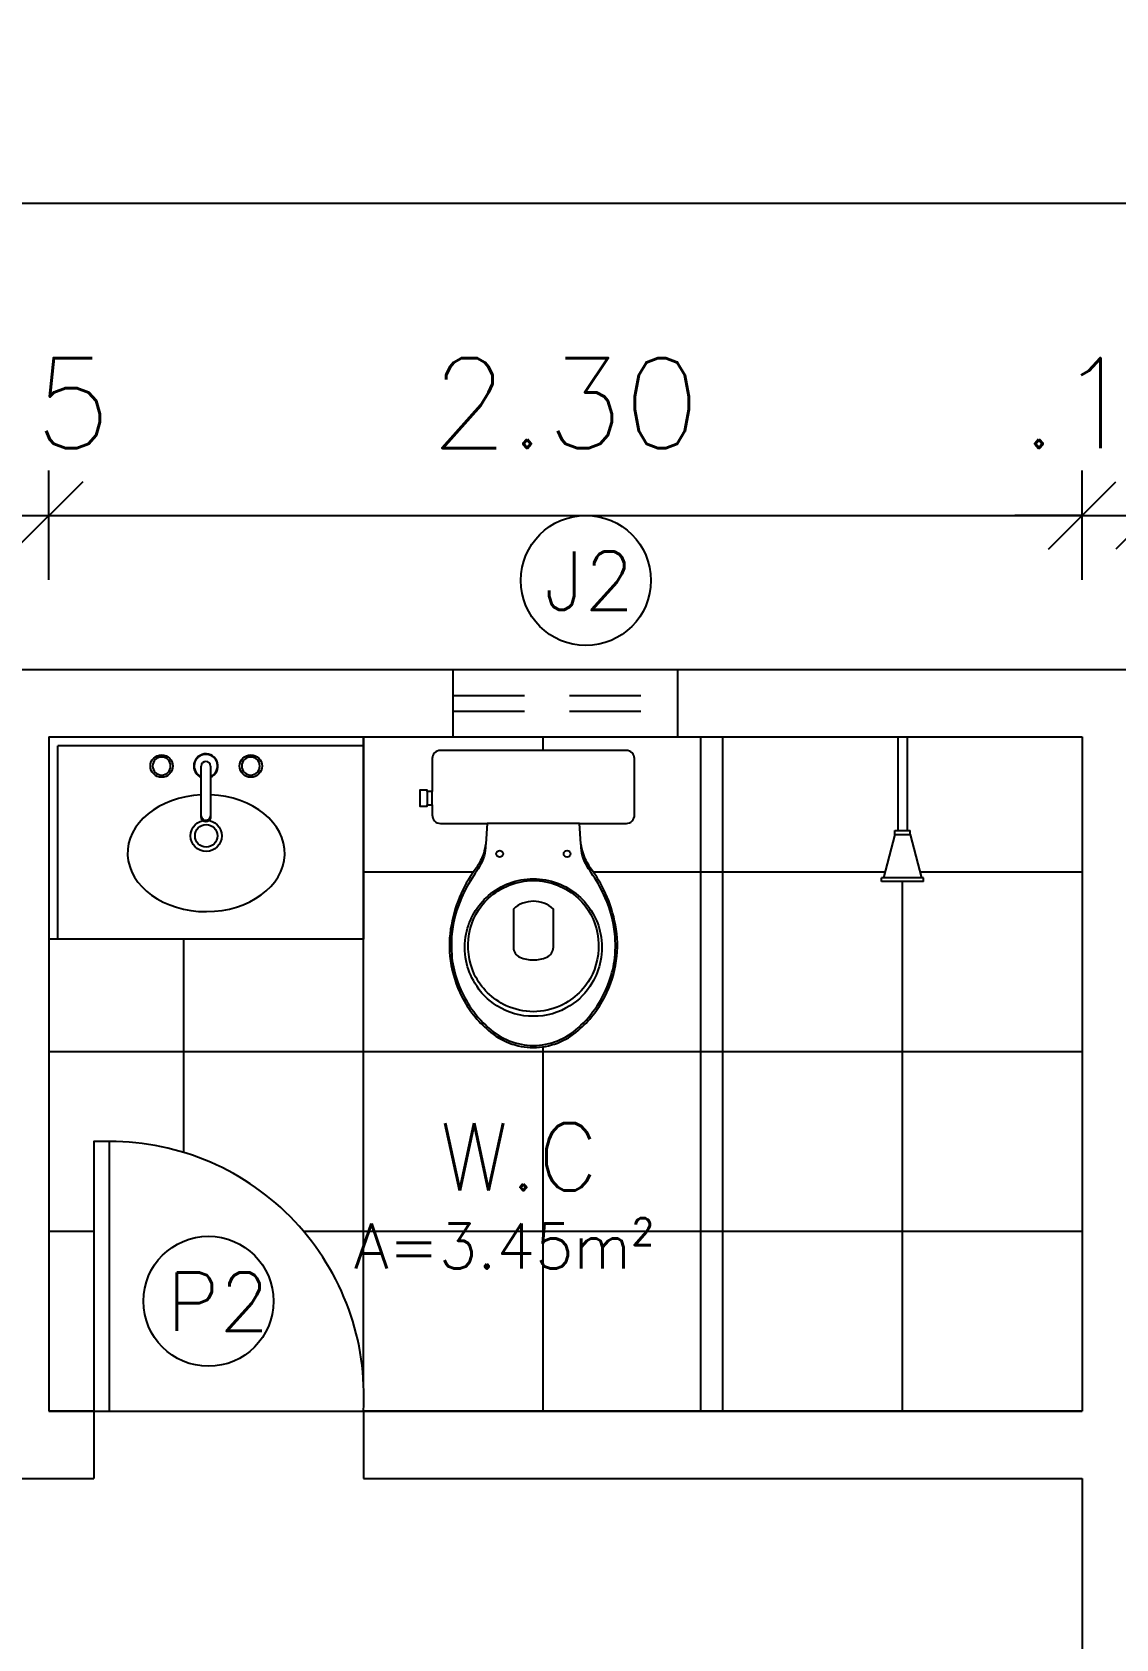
# Model space of a CAD drawing. Header units: millimetres. Extents: x 45003 to 46969, y 6653 to 6979.
# Drawn here: x 45062.029 to 45064.441, y 6876.732 to 6880.308 of the extents above; entities that cross this region are included whole.
import ezdxf

# ---------------------------------------------------------------- set-up
doc = ezdxf.new("R2010")
doc.units = ezdxf.units.MM
doc.linetypes.add('HIDDEN', pattern=[9.525, 6.35, -3.175])
for name, color, linetype in [('ARQ-ALVENARIA', 4, 'Continuous'), ('ARQ-COTAS', 30, 'Continuous'), ('ARQ-ESQ-01', 1, 'Continuous'), ('ARQ-ESQ-02', 2, 'Continuous'), ('ARQ-HACHURA', 253, 'Continuous'), ('ARQ-PENA-FINA-CINZA', 8, 'Continuous'), ('ARQ-PROJ-01', 1, 'HIDDEN'), ('ARQ-PÇ-HIDROSSAN', 7, 'Continuous'), ('ARQ-TEXTO2', 2, 'Continuous'), ('ARQ-TEXTO3', 3, 'Continuous')]:
    doc.layers.add(name, color=color, linetype=linetype)
doc.styles.add('ROMANS', font='romans.shx')
doc.styles.add('Romans_Anot', font='romans.shx')
doc.dimstyles.new('Escala 1-100', dxfattribs={"dimtxt": 0.2, "dimasz": 0.15, "dimexe": 0.1, "dimexo": 0.2, "dimgap": 0.15, "dimtad": 1, "dimzin": 4, "dimdsep": 46, "dimtxsty": 'Romans_Anot', "dimblk": 'OBLIQUE', "dimcen": 0.25, "dimclrd": 256, "dimclre": 256, "dimclrt": 2, "dimadec": 0, "dimazin": 0, "dimtfac": 1, "dimtix": 1, "dimtmove": 2, "dimatfit": 3, "dimfxl": 0, "dimlwd": -1, "dimlwe": -1, "dimarcsym": 0})

# ---------------------------------------------------------------- blocks, each defined once
blk = doc.blocks.new('chuv-01-planta')
for p, q in [((-0.3216, -0.0467), (-0.3216, 0.0467)), ((-0.3216, 0.0467), (-0.3133, 0.0467)), ((-0.3133, -0.0467), (-0.3133, 0.0467)), ((-0.2167, 0.0167), (-0.3133, 0.0425)), ((-0.2167, 0.0167), (-0.2083, 0.0167)), ((-0.2167, 0.0167), (-0.2167, -0.0167)), ((-0.2083, 0.0167), (-0.2083, -0.0167)), ((0, 0.0106), (-0.2083, 0.0106)), ((0, 0.0106), (0, -0.0106)), ((-0.2167, -0.0167), (-0.3133, -0.0425)), ((-0.2167, -0.0167), (-0.2083, -0.0167)), ((0, -0.0106), (-0.2083, -0.0106)), ((-0.3216, -0.0467), (-0.3133, -0.0467))]:
    blk.add_line(p, q)
blk = doc.blocks.new('cx-ac-01-planta')
for points in [[(0.661, 0, 0.182004), (0.623, 0.1, 0.098298), (0.548, 0.159, 0.085166), (0.468, 0.1845, 0.08648), (0.388, 0.1825, 0.067868), (0.318, 0.1605, 0.06199), (0.261, 0.1265, -0.060779), (0.228, 0.1105, -0.023796), (0.208, 0.106), (0.1625, 0.1028), (0.1625, 0.207, 0.424217), (0.1435, 0.225), (0.121, 0.225), (0.091, 0.225), (0.018, 0.225, 0.418036), (0, 0.207), (0, 0), (0, -0.207, 0.418036), (0.018, -0.225), (0.091, -0.225), (0.091, -0.2365), (0.088, -0.2365), (0.088, -0.2525), (0.106, -0.2525), (0.124, -0.2525), (0.124, -0.2365), (0.121, -0.2365), (0.121, -0.225), (0.1435, -0.225, 0.424217), (0.1625, -0.207), (0.1625, -0.1028), (0.208, -0.106, -0.023796), (0.228, -0.1105, -0.060779), (0.261, -0.1265, 0.06199), (0.318, -0.1605, 0.067868), (0.388, -0.1825, 0.08648), (0.468, -0.1845, 0.085166), (0.548, -0.159, 0.098298), (0.623, -0.1, 0.182004)], [(0.2855, 0, -0.18052), (0.323, 0.1, -0.167158), (0.408, 0.1495, -0.1), (0.468, 0.1495, -0.096291), (0.518, 0.13, -0.13332), (0.568, 0.081, -0.150886), (0.5915, 0, -0.150886), (0.568, -0.081, -0.13332), (0.518, -0.13, -0.096291), (0.468, -0.1495, -0.1), (0.408, -0.1495, -0.167158), (0.323, -0.1, -0.18052)], [(0.2895, 0, -0.186957), (0.329, 0.1, -0.162455), (0.408, 0.143, -0.149476), (0.498, 0.1315, -0.171119), (0.568, 0.0605, -0.104122), (0.5815, 0, -0.104122), (0.568, -0.0605, -0.171119), (0.498, -0.1315, -0.149476), (0.408, -0.143, -0.162455), (0.329, -0.1, -0.186957)], [(0.46, 0.03, 0.276984), (0.438, 0.0445), (0.353, 0.0445, 0.393258), (0.353, -0.0445), (0.438, -0.0445, 0.276984), (0.46, -0.03, 0.2)]]:
    blk.add_lwpolyline(points, format="xyb", close=True)
blk.add_lwpolyline([(0.21, -0.1064, -0.148706), (0.258, -0.12, -0.01798), (0.278, -0.1325, 0.048524), (0.328, -0.16, 0.075808), (0.408, -0.1815, 0.05), (0.468, -0.1805, 0.109053), (0.568, -0.142, 0.065752), (0.617, -0.1, 0.186957), (0.6565, 0, 0.186957), (0.617, 0.1, 0.065752), (0.568, 0.142, 0.109053), (0.468, 0.1805, 0.05), (0.408, 0.1815, 0.075808), (0.328, 0.16, 0.048524), (0.278, 0.1325, -0.01798), (0.258, 0.12, -0.148706), (0.21, 0.1064, -0.148706)], format="xyb")
for points in [[(0.1625, 0.1028), (0.1625, 0), (0.1625, -0.1028)], [(0.121, -0.225), (0.091, -0.225)], [(0.091, -0.2365), (0.121, -0.2365)]]:
    blk.add_lwpolyline(points)
for centre in [(0.23, 0.075), (0.23, -0.075)]:
    blk.add_circle(centre, 0.0075)
blk = doc.blocks.new('_Oblique')
at = {"color": 0, "linetype": 'ByBlock', "lineweight": -2}
blk.add_line((-0.5, -0.5), (0.5, 0.5), dxfattribs=at)
blk = doc.blocks.new('*D90')
at = {"layer": 'ARQ-COTAS', "transparency": 16777216}
for p, q in [((45061.9165, 6879.0893), (45061.9165, 6879.3324)), ((45062.0665, 6879.0893), (45062.0665, 6879.3324)), ((45061.9165, 6879.2324), (45061.7665, 6879.2324)), ((45061.9165, 6879.2324), (45062.0665, 6879.2324)), ((45062.0665, 6879.2324), (45062.2165, 6879.2324))]:
    blk.add_line(p, q, dxfattribs=at)
at = {"layer": 'Defpoints', "color": 0, "transparency": 16777216}
for p in [(45062.0665, 6879.2324), (45061.9165, 6878.8893), (45062.0665, 6878.8893)]:
    blk.add_point(p, dxfattribs=at)
at = {"layer": 'ARQ-COTAS', "transparency": 16777216, "xscale": 0.15, "yscale": 0.15, "zscale": 0.15}
blk.add_blockref('_Oblique', (45061.9165, 6879.2324), dxfattribs=at)
at = {"layer": 'ARQ-COTAS', "transparency": 16777216, "xscale": 0.15, "yscale": 0.15, "zscale": 0.15, "rotation": 180}
blk.add_blockref('_Oblique', (45062.0665, 6879.2324), dxfattribs=at)
at = {"layer": 'ARQ-COTAS', "color": 2, "transparency": 16777216, "insert": (45061.9915, 6879.4824), "char_height": 0.2, "attachment_point": 5, "style": 'Romans_Anot'}
blk.add_mtext('.15', dxfattribs=at)
blk = doc.blocks.new('*D91')
at = {"layer": 'ARQ-COTAS', "transparency": 16777216}
for p, q in [((45062.0665, 6879.0893), (45062.0665, 6879.3324)), ((45064.3665, 6879.0893), (45064.3665, 6879.3324)), ((45062.0665, 6879.2324), (45064.3665, 6879.2324))]:
    blk.add_line(p, q, dxfattribs=at)
at = {"layer": 'Defpoints', "color": 0, "transparency": 16777216}
for p in [(45064.3665, 6879.2324), (45062.0665, 6878.8893), (45064.3665, 6878.8893)]:
    blk.add_point(p, dxfattribs=at)
at = {"layer": 'ARQ-COTAS', "transparency": 16777216, "xscale": 0.15, "yscale": 0.15, "zscale": 0.15, "rotation": 180}
blk.add_blockref('_Oblique', (45062.0665, 6879.2324), dxfattribs=at)
at = {"layer": 'ARQ-COTAS', "transparency": 16777216, "xscale": 0.15, "yscale": 0.15, "zscale": 0.15}
blk.add_blockref('_Oblique', (45064.3665, 6879.2324), dxfattribs=at)
at = {"layer": 'ARQ-COTAS', "color": 2, "transparency": 16777216, "insert": (45063.2165, 6879.4824), "char_height": 0.2, "attachment_point": 5, "style": 'Romans_Anot'}
blk.add_mtext('2.30', dxfattribs=at)
blk = doc.blocks.new('*D92')
at = {"layer": 'ARQ-COTAS', "transparency": 16777216}
for p, q in [((45064.3665, 6879.0893), (45064.3665, 6879.3324)), ((45064.5165, 6879.0893), (45064.5165, 6879.3324)), ((45064.3665, 6879.2324), (45064.2165, 6879.2324)), ((45064.3665, 6879.2324), (45064.5165, 6879.2324)), ((45064.5165, 6879.2324), (45064.6665, 6879.2324))]:
    blk.add_line(p, q, dxfattribs=at)
at = {"layer": 'Defpoints', "color": 0, "transparency": 16777216}
for p in [(45064.5165, 6879.2324), (45064.3665, 6878.8893), (45064.5165, 6878.8893)]:
    blk.add_point(p, dxfattribs=at)
at = {"layer": 'ARQ-COTAS', "transparency": 16777216, "xscale": 0.15, "yscale": 0.15, "zscale": 0.15}
blk.add_blockref('_Oblique', (45064.3665, 6879.2324), dxfattribs=at)
at = {"layer": 'ARQ-COTAS', "transparency": 16777216, "xscale": 0.15, "yscale": 0.15, "zscale": 0.15, "rotation": 180}
blk.add_blockref('_Oblique', (45064.5165, 6879.2324), dxfattribs=at)
at = {"layer": 'ARQ-COTAS', "color": 2, "transparency": 16777216, "insert": (45064.4415, 6879.4824), "char_height": 0.2, "attachment_point": 5, "style": 'Romans_Anot'}
blk.add_mtext('.15', dxfattribs=at)
blk = doc.blocks.new('*D93')
at = {"layer": 'ARQ-COTAS', "transparency": 16777216}
for p, q in [((45064.5165, 6879.0893), (45064.5165, 6879.3324)), ((45065.9165, 6879.0893), (45065.9165, 6879.3324)), ((45064.5165, 6879.2324), (45065.9165, 6879.2324))]:
    blk.add_line(p, q, dxfattribs=at)
at = {"layer": 'Defpoints', "color": 0, "transparency": 16777216}
for p in [(45065.9165, 6879.2324), (45064.5165, 6878.8893), (45065.9165, 6878.8893)]:
    blk.add_point(p, dxfattribs=at)
at = {"layer": 'ARQ-COTAS', "transparency": 16777216, "xscale": 0.15, "yscale": 0.15, "zscale": 0.15, "rotation": 180}
blk.add_blockref('_Oblique', (45064.5165, 6879.2324), dxfattribs=at)
at = {"layer": 'ARQ-COTAS', "transparency": 16777216, "xscale": 0.15, "yscale": 0.15, "zscale": 0.15}
blk.add_blockref('_Oblique', (45065.9165, 6879.2324), dxfattribs=at)
at = {"layer": 'ARQ-COTAS', "color": 2, "transparency": 16777216, "insert": (45065.2165, 6879.4824), "char_height": 0.2, "attachment_point": 5, "style": 'Romans_Anot'}
blk.add_mtext('1.40', dxfattribs=at)
blk = doc.blocks.new('*D117')
at = {"layer": 'ARQ-COTAS', "transparency": 16777216}
for p, q in [((45052.5165, 6879.0893), (45052.5165, 6880.0267)), ((45088.3665, 6879.0893), (45088.3665, 6880.0267)), ((45088.3665, 6879.9267), (45052.5165, 6879.9267))]:
    blk.add_line(p, q, dxfattribs=at)
at = {"layer": 'Defpoints', "color": 0, "transparency": 16777216}
for p in [(45052.5165, 6879.9267), (45052.5165, 6878.8893), (45088.3665, 6878.8893)]:
    blk.add_point(p, dxfattribs=at)
at = {"layer": 'ARQ-COTAS', "transparency": 16777216, "xscale": 0.15, "yscale": 0.15, "zscale": 0.15, "rotation": 180}
blk.add_blockref('_Oblique', (45052.5165, 6879.9267), dxfattribs=at)
at = {"layer": 'ARQ-COTAS', "transparency": 16777216, "xscale": 0.15, "yscale": 0.15, "zscale": 0.15}
blk.add_blockref('_Oblique', (45088.3665, 6879.9267), dxfattribs=at)
at = {"layer": 'ARQ-COTAS', "color": 2, "transparency": 16777216, "insert": (45070.4415, 6880.1767), "char_height": 0.2, "attachment_point": 5, "style": 'Romans_Anot'}
blk.add_mtext('35.85', dxfattribs=at)

msp = doc.modelspace()

# ---------------------------------------------------------------- hatches: boundary and pattern name
at = {"layer": 'ARQ-HACHURA'}
h = msp.add_hatch(dxfattribs=at)
h.set_pattern_fill('_USER', color=256, scale=0.4, double=1, pattern_type=0)
h.set_pattern_definition([(0, (45064.3665, 6877.2393), (0, 0.4), []), (90, (45064.3665, 6877.2393), (-0.4, 2e-17), [])])
h.paths.add_polyline_path([(45063.5165, 6878.7393), (45063.4665, 6878.7393), (45062.9665, 6878.7393), (45062.7665, 6878.7393), (45062.7665, 6878.2893), (45062.0665, 6878.2893), (45062.0665, 6877.2393), (45062.1665, 6877.2393), (45062.1665, 6877.8393), (45062.2015, 6877.8393, -0.431918), (45062.7665, 6877.2393), (45063.5165, 6877.2393)])
h.paths.add_polyline_path([(45062.9603, 6878.2413, -0.08648), (45062.9623, 6878.3213, -0.067868), (45062.9843, 6878.3913, -0.06199), (45063.0183, 6878.4483, 0.060779), (45063.0343, 6878.4813, 0.023796), (45063.0388, 6878.5013), (45063.0421, 6878.5468), (45062.9382, 6878.5468, -0.40428), (45062.9198, 6878.5642), (45062.9198, 6878.5883), (45062.9083, 6878.5883), (45062.9083, 6878.5853), (45062.8923, 6878.5853), (45062.8923, 6878.6033), (45062.8923, 6878.6213), (45062.9083, 6878.6213), (45062.9198, 6878.6183), (45062.9198, 6878.6913, -0.414559), (45062.9376, 6878.7093), (45063.1448, 6878.7093), (45063.3519, 6878.7093, -0.413869), (45063.3698, 6878.6916), (45063.3698, 6878.6183), (45063.3698, 6878.5883), (45063.3698, 6878.5658, -0.424217), (45063.3518, 6878.5468), (45063.2476, 6878.5468), (45063.2508, 6878.5013, 0.023796), (45063.2553, 6878.4813, 0.060779), (45063.2713, 6878.4483, -0.06199), (45063.3053, 6878.3913, -0.067868), (45063.3273, 6878.3213, -0.08648), (45063.3293, 6878.2413, -0.085166), (45063.3038, 6878.1613, -0.098298), (45063.2448, 6878.0863, -0.182004), (45063.1448, 6878.0483, -0.182004), (45063.0448, 6878.0863, -0.098298), (45062.9858, 6878.1613, -0.085166)], flags=16)
h.paths.add_polyline_path([(45062.9953, 6878.2413, -0.1), (45062.9953, 6878.3013, -0.167158), (45063.0448, 6878.3863, -0.18052), (45063.1448, 6878.4238, -0.18052), (45063.2448, 6878.3863, -0.167158), (45063.2943, 6878.3013, -0.1), (45063.2943, 6878.2413, -0.096291), (45063.2748, 6878.1913, -0.13332), (45063.2258, 6878.1413, -0.150886), (45063.1448, 6878.1178, -0.150886), (45063.0638, 6878.1413, -0.13332), (45063.0148, 6878.1913, -0.096291)], flags=0)
h.paths.add_polyline_path([(45063.0018, 6878.3013, -0.162455), (45063.0448, 6878.3803, -0.186957), (45063.1448, 6878.4198, -0.186957), (45063.2448, 6878.3803, -0.162455), (45063.2878, 6878.3013, -0.149476), (45063.2763, 6878.2113, -0.171119), (45063.2053, 6878.1413, -0.104122), (45063.1448, 6878.1278, -0.104122), (45063.0843, 6878.1413, -0.171119), (45063.0133, 6878.2113, -0.149476)], flags=0)
h.paths.add_polyline_path([(45063.1003, 6878.2713), (45063.1003, 6878.3563, -0.393258), (45063.1893, 6878.3563), (45063.1893, 6878.2735, -0.299905), (45063.1748, 6878.2493, -0.2), (45063.1148, 6878.2493, -0.276984)], flags=0)
h.paths.add_polyline_path([(45063.0623, 6878.4793, -1), (45063.0773, 6878.4793, -1)], flags=0)
h.paths.add_polyline_path([(45063.2123, 6878.4793, -1), (45063.2273, 6878.4793, -1)], flags=0)
h.paths.add_polyline_path([(45064.3665, 6878.7393), (45063.9771, 6878.7393), (45063.9771, 6878.531), (45063.9831, 6878.531), (45063.9831, 6878.5226), (45064.009, 6878.4261), (45064.0132, 6878.4261), (45064.0132, 6878.4177), (45063.9198, 6878.4177), (45063.9198, 6878.4261), (45063.9239, 6878.4261), (45063.9498, 6878.5226), (45063.9498, 6878.531), (45063.9559, 6878.531), (45063.9559, 6878.7393), (45063.5165, 6878.7393), (45063.5165, 6877.2393), (45064.3665, 6877.2393)])
h.paths.add_polyline_path([(45062.7206, 6877.5063), (45063.4944, 6877.5063), (45063.4944, 6877.6813), (45062.7206, 6877.6813)], flags=24)
h.paths.add_polyline_path([(45062.8966, 6877.6927), (45063.3288, 6877.6927), (45063.3288, 6877.9177), (45062.8966, 6877.9177)], flags=24)

# ---------------------------------------------------------------- linework, layer by layer
at = {"layer": 'ARQ-ALVENARIA'}
for p, q in [((45059.4665, 6878.8893), (45062.9665, 6878.8893)), ((45062.9665, 6878.7393), (45062.9665, 6878.8893)), ((45063.4665, 6878.8893), (45066.9665, 6878.8893)), ((45063.4665, 6878.7393), (45063.4665, 6878.8893)), ((45062.0665, 6878.7393), (45062.9665, 6878.7393)), ((45062.0665, 6878.7393), (45062.0665, 6877.2393)), ((45063.4665, 6878.7393), (45064.3665, 6878.7393)), ((45064.3665, 6878.7393), (45064.3665, 6877.2393)), ((45062.0665, 6877.2393), (45062.1665, 6877.2393)), ((45062.1665, 6877.2393), (45062.1665, 6877.0893)), ((45062.7665, 6877.2393), (45064.3665, 6877.2393)), ((45062.7665, 6877.2393), (45062.7665, 6877.0893)), ((45061.9165, 6877.0893), (45062.1665, 6877.0893)), ((45062.7665, 6877.0893), (45064.3665, 6877.0893)), ((45064.3665, 6877.0893), (45064.3665, 6873.3893))]:
    msp.add_line(p, q, dxfattribs=at)
at = {"layer": 'ARQ-ESQ-01'}
for p, q in [((45062.9665, 6878.8893), (45063.4665, 6878.8893)), ((45062.9665, 6878.7393), (45063.4665, 6878.7393))]:
    msp.add_line(p, q, dxfattribs=at)
at = {"layer": 'ARQ-ESQ-01', "ltscale": 0.03}
for centre in [(45063.2617, 6879.0877), (45062.4215, 6877.4835)]:
    msp.add_circle(centre, 0.1447, dxfattribs=at)
at = {"layer": 'ARQ-ESQ-01'}
msp.add_arc((45062.2015, 6877.2733), 0.566, 356.5584, 90, dxfattribs=at)
at = {"layer": 'ARQ-ESQ-02'}
msp.add_lwpolyline([(45062.1665, 6877.2393), (45062.2015, 6877.2393), (45062.2015, 6877.8393), (45062.1665, 6877.8393)], close=True, dxfattribs=at)
at = {"layer": 'ARQ-PENA-FINA-CINZA'}
msp.add_line((45062.2015, 6877.2393), (45062.7665, 6877.2393), dxfattribs=at)
at = {"layer": 'ARQ-PROJ-01', "ltscale": 0.025}
for p, q in [((45062.9665, 6878.8318), (45063.4665, 6878.8318)), ((45062.9665, 6878.7968), (45063.4665, 6878.7968))]:
    msp.add_line(p, q, dxfattribs=at)
at = {"layer": 'ARQ-PÇ-HIDROSSAN', "ltscale": 0.03}
for p, q in [((45062.7665, 6878.7393), (45062.7665, 6878.2893)), ((45062.7665, 6878.7193), (45062.0865, 6878.7193)), ((45062.0865, 6878.2893), (45062.0865, 6878.7193)), ((45062.7665, 6878.2893), (45062.0665, 6878.2893))]:
    msp.add_line(p, q, dxfattribs=at)
at = {"layer": 'ARQ-PÇ-HIDROSSAN'}
for p, q in [((45063.5165, 6878.7393), (45063.5165, 6877.2393)), ((45062.4055, 6878.5642), (45062.4055, 6878.6747)), ((45062.4261, 6878.6747), (45062.4261, 6878.5642)), ((45062.4055, 6878.5629), (45062.4055, 6878.5642)), ((45062.4055, 6878.5611), (45062.4055, 6878.5622)), ((45062.4261, 6878.5642), (45062.4261, 6878.5629)), ((45062.4261, 6878.5622), (45062.4261, 6878.5611))]:
    msp.add_line(p, q, dxfattribs=at)
for points in [[(45062.4055, 6878.5642, 0), (45062.4055, 6878.5642, 0)], [(45062.4055, 6878.5642, 0), (45062.4056, 6878.5624, 0), (45062.4061, 6878.5607, 0), (45062.4069, 6878.5591, 0), (45062.4079, 6878.5576, 0), (45062.4092, 6878.5563, 0), (45062.4107, 6878.5553, 0), (45062.4123, 6878.5545, 0), (45062.414, 6878.5541, 0), (45062.4158, 6878.5539, 0)], [(45062.4261, 6878.5629, 0), (45062.426, 6878.5611, 0), (45062.4255, 6878.5593, 0), (45062.4247, 6878.5577, 0), (45062.4237, 6878.5563, 0), (45062.4224, 6878.555, 0), (45062.421, 6878.554, 0), (45062.4193, 6878.5532, 0), (45062.4176, 6878.5527, 0), (45062.4158, 6878.5526, 0), (45062.414, 6878.5527, 0), (45062.4123, 6878.5532, 0), (45062.4106, 6878.554, 0), (45062.4092, 6878.555, 0), (45062.4079, 6878.5563, 0), (45062.4069, 6878.5577, 0), (45062.4061, 6878.5593, 0), (45062.4056, 6878.5611, 0), (45062.4055, 6878.5629, 0)], [(45062.4261, 6878.5611, 0), (45062.4259, 6878.5593, 0), (45062.4255, 6878.5575, 0), (45062.4247, 6878.5559, 0), (45062.4237, 6878.5545, 0), (45062.4224, 6878.5532, 0), (45062.421, 6878.5522, 0), (45062.4193, 6878.5514, 0), (45062.4176, 6878.5509, 0), (45062.4158, 6878.5508, 0), (45062.414, 6878.5509, 0), (45062.4123, 6878.5514, 0), (45062.4106, 6878.5522, 0), (45062.4092, 6878.5532, 0), (45062.4079, 6878.5545, 0), (45062.4069, 6878.5559, 0), (45062.4061, 6878.5575, 0), (45062.4057, 6878.5593, 0), (45062.4055, 6878.5611, 0)], [(45062.4057, 6878.5606, 0), (45062.4063, 6878.5588, 0), (45062.4071, 6878.5573, 0), (45062.4082, 6878.5558, 0), (45062.4095, 6878.5546, 0), (45062.411, 6878.5537, 0), (45062.4127, 6878.553, 0), (45062.4144, 6878.5526, 0), (45062.4158, 6878.5525, 0)], [(45062.4158, 6878.5539, 0), (45062.4176, 6878.5541, 0), (45062.4193, 6878.5546, 0), (45062.421, 6878.5553, 0), (45062.4224, 6878.5563, 0), (45062.4237, 6878.5576, 0), (45062.4247, 6878.5591, 0), (45062.4255, 6878.5607, 0), (45062.426, 6878.5624, 0), (45062.4261, 6878.5642, 0)], [(45062.4158, 6878.5525, 0), (45062.4176, 6878.5526, 0), (45062.4193, 6878.5531, 0), (45062.421, 6878.5539, 0), (45062.4224, 6878.5549, 0), (45062.4237, 6878.5562, 0), (45062.4247, 6878.5576, 0), (45062.4255, 6878.5592, 0), (45062.4259, 6878.5606, 0)]]:
    msp.add_polyline3d(points, dxfattribs=at)
for centre in [(45062.3173, 6878.6747), (45062.5157, 6878.6747)]:
    msp.add_circle(centre, 0.025, dxfattribs=at)
at = {"layer": 'ARQ-PÇ-HIDROSSAN', "ltscale": 0.03}
for radius in [0.0349, 0.0249]:
    msp.add_circle((45062.4165, 6878.5193), radius, dxfattribs=at)
at = {"layer": 'ARQ-PÇ-HIDROSSAN'}
for centre, radius, start, end in [((45062.4157, 6878.6747), 0.027, 292.6883, 180), ((45062.4157, 6878.6747), 0.026, 293.6074, 246.7721), ((45062.3173, 6878.6747), 0.02, 90, 0), ((45062.3173, 6878.6747), 0.02, 90, 270), ((45062.3173, 6878.6747), 0.02, 0, 90), ((45062.3173, 6878.6747), 0.02, 270, 0), ((45062.4157, 6878.6747), 0.027, 180, 247.6771), ((45062.4158, 6878.6747), 0.0103, 0, 180), ((45062.5157, 6878.6747), 0.02, 90, 180), ((45062.5157, 6878.6747), 0.02, 180, 90), ((45062.5157, 6878.6747), 0.02, 180, 270), ((45062.5157, 6878.6747), 0.02, 270, 90)]:
    msp.add_arc(centre, radius, start, end, dxfattribs=at)
at = {"layer": 'ARQ-PÇ-HIDROSSAN', "ltscale": 0.03}
msp.add_ellipse((45062.4165, 6878.4807), major_axis=(-0.175, 0), ratio=0.742857, start_param=4.775358, end_param=10.940424, dxfattribs=at)

# ---------------------------------------------------------------- block references
at = {"layer": 'ARQ-PÇ-HIDROSSAN'}
for name, p, rotation in [('chuv-01-planta', (45063.9665, 6878.7393), 90.00000000000001), ('cx-ac-01-planta', (45063.1448, 6878.7093), 270)]:
    msp.add_blockref(name, p, dxfattribs=dict(at, rotation=rotation))

# ---------------------------------------------------------------- texts
at = {"layer": 'ARQ-TEXTO2', "char_height": 0.13, "width": 0.199395, "attachment_point": 1, "style": 'ROMANS'}
for s, insert in [('J2', (45063.1689, 6879.152)), ('P2', (45062.3287, 6877.5477))]:
    msp.add_mtext(s, dxfattribs=dict(at, insert=insert))
at = {"layer": 'ARQ-TEXTO2', "insert": (45062.7456, 6877.6563), "char_height": 0.1, "attachment_point": 1, "style": 'ROMANS'}
msp.add_mtext('A=3.45m²', dxfattribs=at)
at = {"layer": 'ARQ-TEXTO3', "insert": (45063.1127, 6877.8052), "char_height": 0.15, "attachment_point": 5, "style": 'ROMANS'}
msp.add_mtext('W.C', dxfattribs=at)

# ---------------------------------------------------------------- dimensions: what is measured, and where the dimension line sits
at = {"layer": 'ARQ-COTAS'}
dim = msp.add_linear_dim(base=(45052.5165, 6879.9267), p1=(45088.3665, 6878.8893), p2=(45052.5165, 6878.8893), dimstyle='Escala 1-100', dxfattribs=at)
dim.commit()
dim.dimension.update_dxf_attribs({"geometry": '*D117', "text_midpoint": (45070.4415, 6880.1767)})
for base, p1, p2, picture, middle in [((45062.0665, 6879.2324), (45061.9165, 6878.8893), (45062.0665, 6878.8893), '*D90', (45061.9915, 6879.4824)), ((45064.3665, 6879.2324), (45062.0665, 6878.8893), (45064.3665, 6878.8893), '*D91', (45063.2165, 6879.4824)), ((45064.5165, 6879.2324), (45064.3665, 6878.8893), (45064.5165, 6878.8893), '*D92', (45064.4415, 6879.4824)), ((45065.9165, 6879.2324), (45064.5165, 6878.8893), (45065.9165, 6878.8893), '*D93', (45065.2165, 6879.4824))]:
    dim = msp.add_linear_dim(base=base, p1=p1, p2=p2, angle=180, dimstyle='Escala 1-100', dxfattribs=at)
    dim.commit()
    dim.dimension.update_dxf_attribs({"geometry": picture, "text_midpoint": middle})

doc.saveas('drawing.dxf')
